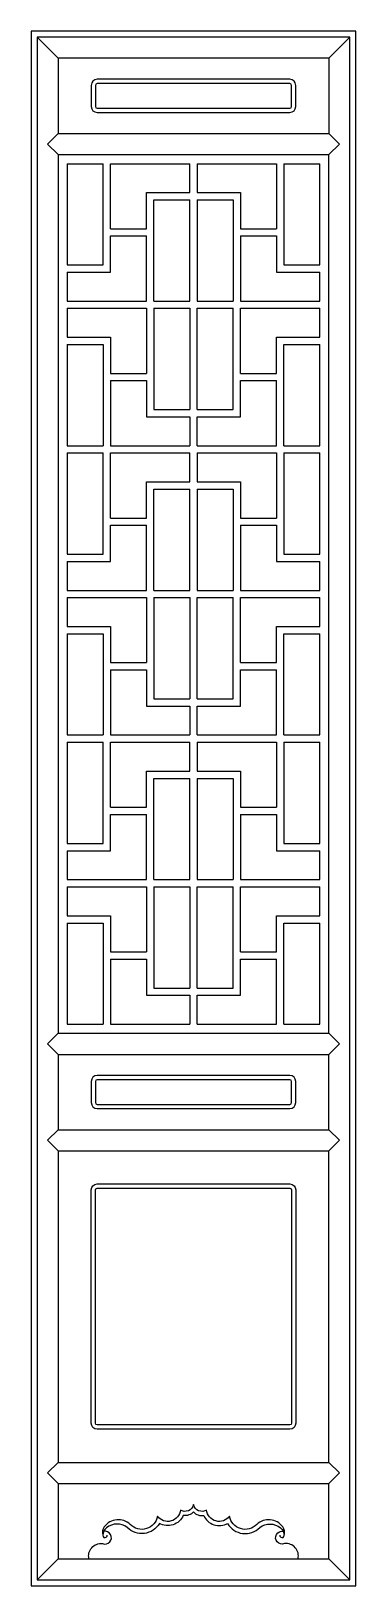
# Model space of a CAD drawing. Header units: metres. Extents: x 0 to 540, y 0 to 2580.
import ezdxf

# ---------------------------------------------------------------- set-up
doc = ezdxf.new("R2010")
doc.units = ezdxf.units.M
for name, color, linetype in [('3', 3, 'Continuous'), ('4', 4, 'Continuous'), ('7', 7, 'Continuous')]:
    doc.layers.add(name, color=color, linetype=linetype)

msp = doc.modelspace()

# ---------------------------------------------------------------- linework, layer by layer
at = {"layer": '3'}
for p, q in [((10, 2570), (45, 2535)), ((495, 2535), (530, 2570)), ((45, 2410), (27.5, 2392.5)), ((495, 2410), (512.5, 2392.5)), ((27.5, 2392.5), (45, 2375)), ((495, 2375), (512.5, 2392.5)), ((120, 2192), (120, 2360)), ((132, 2252), (132, 2360)), ((264, 2312), (264, 2360)), ((276, 2360), (276, 2312)), ((408, 2360), (408, 2252)), ((420, 2360), (420, 2192)), ((192, 2312), (264, 2312)), ((192, 2252), (192, 2312)), ((204, 2132), (204, 2300)), ((204, 2300), (264, 2300)), ((264, 2132), (264, 2300)), ((276, 2312), (348, 2312)), ((276, 2300), (336, 2300)), ((276, 2300), (276, 2132)), ((336, 2300), (336, 2132)), ((348, 2312), (348, 2252)), ((132, 2252), (192, 2252)), ((348, 2252), (408, 2252)), ((132, 2240), (192, 2240)), ((132, 2180), (132, 2240)), ((192, 2132), (192, 2240)), ((348, 2240), (348, 2132)), ((348, 2240), (408, 2240)), ((408, 2240), (408, 2180)), ((60, 2192), (120, 2192)), ((60, 2180), (132, 2180)), ((408, 2180), (480, 2180)), ((420, 2192), (480, 2192)), ((60, 2132), (192, 2132)), ((60, 2120), (192, 2120)), ((192, 2120), (192, 2012)), ((204, 2132), (264, 2132)), ((204, 2120), (264, 2120)), ((204, 2120), (204, 1952)), ((264, 2120), (264, 1952)), ((276, 2132), (336, 2132)), ((276, 2120), (336, 2120)), ((276, 1952), (276, 2120)), ((336, 1952), (336, 2120)), ((348, 2132), (480, 2132)), ((348, 2120), (480, 2120)), ((348, 2012), (348, 2120)), ((60, 2072), (132, 2072)), ((132, 2072), (132, 2012)), ((408, 2072), (480, 2072)), ((408, 2012), (408, 2072)), ((60, 2060), (120, 2060)), ((120, 2060), (120, 1892)), ((420, 1892), (420, 2060)), ((420, 2060), (480, 2060)), ((132, 2012), (192, 2012)), ((132, 2000), (132, 1892)), ((132, 2000), (192, 2000)), ((192, 2000), (192, 1940)), ((348, 2012), (408, 2012)), ((348, 1940), (348, 2000)), ((348, 2000), (408, 2000)), ((408, 1892), (408, 2000)), ((192, 1940), (264, 1940)), ((204, 1952), (264, 1952)), ((264, 1940), (264, 1892)), ((276, 1952), (336, 1952)), ((276, 1940), (348, 1940)), ((276, 1892), (276, 1940)), ((60, 1892), (120, 1892)), ((132, 1892), (264, 1892)), ((276, 1892), (408, 1892)), ((420, 1892), (480, 1892)), ((60, 1880), (120, 1880)), ((120, 1712), (120, 1880)), ((132, 1880), (264, 1880)), ((132, 1772), (132, 1880)), ((264, 1832), (264, 1880)), ((276, 1880), (408, 1880)), ((276, 1880), (276, 1832)), ((408, 1880), (408, 1772)), ((420, 1880), (420, 1712)), ((420, 1880), (480, 1880)), ((192, 1832), (264, 1832)), ((192, 1772), (192, 1832)), ((276, 1832), (348, 1832)), ((348, 1832), (348, 1772)), ((204, 1652), (204, 1820)), ((204, 1820), (264, 1820)), ((264, 1652), (264, 1820)), ((276, 1820), (336, 1820)), ((276, 1820), (276, 1652)), ((336, 1820), (336, 1652)), ((132, 1772), (192, 1772)), ((132, 1700), (132, 1760)), ((132, 1760), (192, 1760)), ((192, 1652), (192, 1760)), ((348, 1772), (408, 1772)), ((348, 1760), (348, 1652)), ((348, 1760), (408, 1760)), ((408, 1760), (408, 1700)), ((60, 1712), (120, 1712)), ((420, 1712), (480, 1712)), ((60, 1700), (132, 1700)), ((408, 1700), (480, 1700)), ((60, 1652), (192, 1652)), ((204, 1652), (264, 1652)), ((276, 1652), (336, 1652)), ((348, 1652), (480, 1652)), ((60, 1640), (192, 1640)), ((192, 1640), (192, 1532)), ((204, 1640), (204, 1472)), ((204, 1640), (264, 1640)), ((264, 1640), (264, 1472)), ((276, 1472), (276, 1640)), ((276, 1640), (336, 1640)), ((336, 1472), (336, 1640)), ((348, 1532), (348, 1640)), ((348, 1640), (480, 1640)), ((60, 1592), (132, 1592)), ((60, 1580), (120, 1580)), ((120, 1580), (120, 1412)), ((132, 1592), (132, 1532)), ((408, 1532), (408, 1592)), ((408, 1592), (480, 1592)), ((420, 1412), (420, 1580)), ((420, 1580), (480, 1580)), ((132, 1532), (192, 1532)), ((348, 1532), (408, 1532)), ((132, 1520), (192, 1520)), ((132, 1520), (132, 1412)), ((192, 1520), (192, 1460)), ((348, 1460), (348, 1520)), ((348, 1520), (408, 1520)), ((408, 1412), (408, 1520)), ((204, 1472), (264, 1472)), ((276, 1472), (336, 1472)), ((192, 1460), (264, 1460)), ((264, 1460), (264, 1412)), ((276, 1460), (348, 1460)), ((276, 1412), (276, 1460)), ((60, 1412), (120, 1412)), ((60, 1400), (120, 1400)), ((120, 1232), (120, 1400)), ((132, 1412), (264, 1412)), ((132, 1292), (132, 1400)), ((132, 1400), (264, 1400)), ((264, 1352), (264, 1400)), ((276, 1412), (408, 1412)), ((276, 1400), (408, 1400)), ((276, 1400), (276, 1352)), ((408, 1400), (408, 1292)), ((420, 1412), (480, 1412)), ((420, 1400), (420, 1232)), ((420, 1400), (480, 1400)), ((192, 1292), (192, 1352)), ((192, 1352), (264, 1352)), ((276, 1352), (348, 1352)), ((348, 1352), (348, 1292)), ((204, 1340), (264, 1340)), ((204, 1172), (204, 1340)), ((264, 1172), (264, 1340)), ((276, 1340), (336, 1340)), ((276, 1340), (276, 1172)), ((336, 1340), (336, 1172)), ((132, 1292), (192, 1292)), ((348, 1292), (408, 1292)), ((132, 1280), (192, 1280)), ((132, 1220), (132, 1280)), ((192, 1172), (192, 1280)), ((348, 1280), (348, 1172)), ((348, 1280), (408, 1280)), ((408, 1280), (408, 1220)), ((60, 1232), (120, 1232)), ((60, 1220), (132, 1220)), ((408, 1220), (480, 1220)), ((420, 1232), (480, 1232)), ((60, 1172), (192, 1172)), ((204, 1172), (264, 1172)), ((276, 1172), (336, 1172)), ((348, 1172), (480, 1172)), ((60, 1160), (192, 1160)), ((192, 1160), (192, 1052)), ((204, 1160), (204, 992)), ((204, 1160), (264, 1160)), ((264, 1160), (264, 992)), ((276, 992), (276, 1160)), ((276, 1160), (336, 1160)), ((336, 992), (336, 1160)), ((348, 1052), (348, 1160)), ((348, 1160), (480, 1160)), ((60, 1112), (132, 1112)), ((132, 1112), (132, 1052)), ((408, 1112), (480, 1112)), ((408, 1052), (408, 1112)), ((60, 1100), (120, 1100)), ((120, 1100), (120, 932)), ((420, 932), (420, 1100)), ((420, 1100), (480, 1100)), ((132, 1052), (192, 1052)), ((132, 1040), (132, 932)), ((132, 1040), (192, 1040)), ((192, 1040), (192, 980)), ((348, 1052), (408, 1052)), ((348, 980), (348, 1040)), ((348, 1040), (408, 1040)), ((408, 932), (408, 1040)), ((204, 992), (264, 992)), ((276, 992), (336, 992)), ((192, 980), (264, 980)), ((264, 980), (264, 932)), ((276, 980), (348, 980)), ((276, 932), (276, 980)), ((27.5, 899.5), (45, 917)), ((495, 917), (512.5, 899.5)), ((45, 882), (27.5, 899.5)), ((495, 882), (512.5, 899.5)), ((27.5, 739.5), (45, 757)), ((495, 757), (512.5, 739.5)), ((45, 722), (27.5, 739.5)), ((495, 722), (512.5, 739.5)), ((27.5, 187.5), (45, 205)), ((45, 170), (27.5, 187.5)), ((495, 205), (512.5, 187.5)), ((495, 170), (512.5, 187.5)), ((10, 10), (45, 45)), ((495, 45), (530, 10))]:
    msp.add_line(p, q, dxfattribs=at)
msp.add_lwpolyline([(10, 10), (530, 10), (530, 2570), (10, 2570)], close=True, dxfattribs=at)
for points in [[(110, 2445), (430, 2445, 0.41), (440, 2455), (440, 2490, 0.41), (430, 2500), (110, 2500, 0.41), (100, 2490), (100, 2455, 0.41)], [(110, 2452), (430, 2452, 0.41), (433, 2455), (433, 2490, 0.41), (430, 2493), (110, 2493, 0.41), (107, 2490), (107, 2455, 0.41)], [(110, 792), (430, 792, 0.41), (440, 802), (440, 837, 0.41), (430, 847), (110, 847, 0.41), (100, 837), (100, 802, 0.41)], [(110, 799), (430, 799, 0.41), (433, 802), (433, 837, 0.41), (430, 840), (110, 840, 0.41), (107, 837), (107, 802, 0.41)], [(110, 667), (430, 667, -0.41), (440, 657), (440, 270, -0.41), (430, 260), (110, 260, -0.41), (100, 270), (100, 657, -0.41)], [(110, 660), (430, 660, -0.41), (433, 657), (433, 270, -0.41), (430, 267), (110, 267, -0.41), (107, 270), (107, 657, -0.41)]]:
    msp.add_lwpolyline(points, format="xyb", close=True, dxfattribs=at)
for points in [[(420.76, 84.05, 0.25), (418.27, 98.08, 0.45), (375.16, 102, -0.61), (329.78, 115.67, -0.69), (291.86, 125.94, -0.52), (270, 135, -0.52), (248.14, 125.94, -0.69), (210.22, 115.67, -0.61), (164.84, 102, 0.45), (121.73, 98.08, 0.25), (119.24, 84.05)], [(269.99, 123.11, -0.27), (252.92, 116.87, -0.45), (213.23, 103.77, -0.5), (159.96, 96.98, 0.35), (125.38, 96.25, 0.22), (119.24, 84.05)], [(269.99, 123.11, 0.27), (287.06, 116.87, 0.45), (326.76, 103.77, 0.5), (380.03, 96.98, -0.35), (414.6, 96.25, -0.22), (420.74, 84.05)], [(96.24, 45, -0.52), (118.63, 70.19, 1.38), (120.58, 90.37, 0.87)], [(443.76, 45, 0.52), (421.37, 70.19, -1.38), (419.42, 90.37, -0.87)]]:
    msp.add_lwpolyline(points, format="xyb", dxfattribs=at)
for centre, start, end in [((122.92, 83.81), 176.2, 9.6), ((417.08, 83.81), 170.4, 3.8)]:
    msp.add_arc(centre, 3.69, start, end, dxfattribs=at)
at = {"layer": '4'}
msp.add_lwpolyline([(0, 0), (540, 0), (540, 2580), (0, 2580)], close=True, dxfattribs=at)
at = {"layer": '7'}
for p, q in [((495, 2535), (45, 2535)), ((45, 2535), (45, 2410)), ((495, 2535), (495, 2410)), ((45, 2410), (495, 2410)), ((45, 2375), (45, 917)), ((45, 2375), (495, 2375)), ((495, 917), (495, 2375)), ((60, 2360), (120, 2360)), ((60, 2360), (60, 2192)), ((132, 2360), (264, 2360)), ((276, 2360), (408, 2360)), ((420, 2360), (480, 2360)), ((480, 2192), (480, 2360)), ((60, 2180), (60, 2132)), ((480, 2132), (480, 2180)), ((60, 2120), (60, 2072)), ((480, 2072), (480, 2120)), ((60, 2060), (60, 1892)), ((480, 1892), (480, 2060)), ((60, 1880), (60, 1712)), ((480, 1712), (480, 1880)), ((60, 1700), (60, 1652)), ((480, 1652), (480, 1700)), ((60, 1640), (60, 1592)), ((480, 1592), (480, 1640)), ((60, 1580), (60, 1412)), ((480, 1412), (480, 1580)), ((60, 1400), (60, 1232)), ((480, 1232), (480, 1400)), ((60, 1220), (60, 1172)), ((480, 1172), (480, 1220)), ((60, 1160), (60, 1112)), ((480, 1112), (480, 1160)), ((60, 1100), (60, 932)), ((480, 932), (480, 1100)), ((60, 932), (120, 932)), ((132, 932), (264, 932)), ((276, 932), (408, 932)), ((420, 932), (480, 932)), ((45, 917), (495, 917)), ((45, 882), (495, 882)), ((45, 882), (45, 757)), ((495, 757), (495, 882)), ((45, 757), (495, 757)), ((45, 722), (45, 205)), ((45, 722), (495, 722)), ((495, 205), (495, 722)), ((45, 205), (495, 205)), ((45, 170), (495, 170)), ((45, 170), (45, 45)), ((495, 45), (495, 170)), ((45, 45), (495, 45))]:
    msp.add_line(p, q, dxfattribs=at)

doc.saveas('drawing.dxf')
